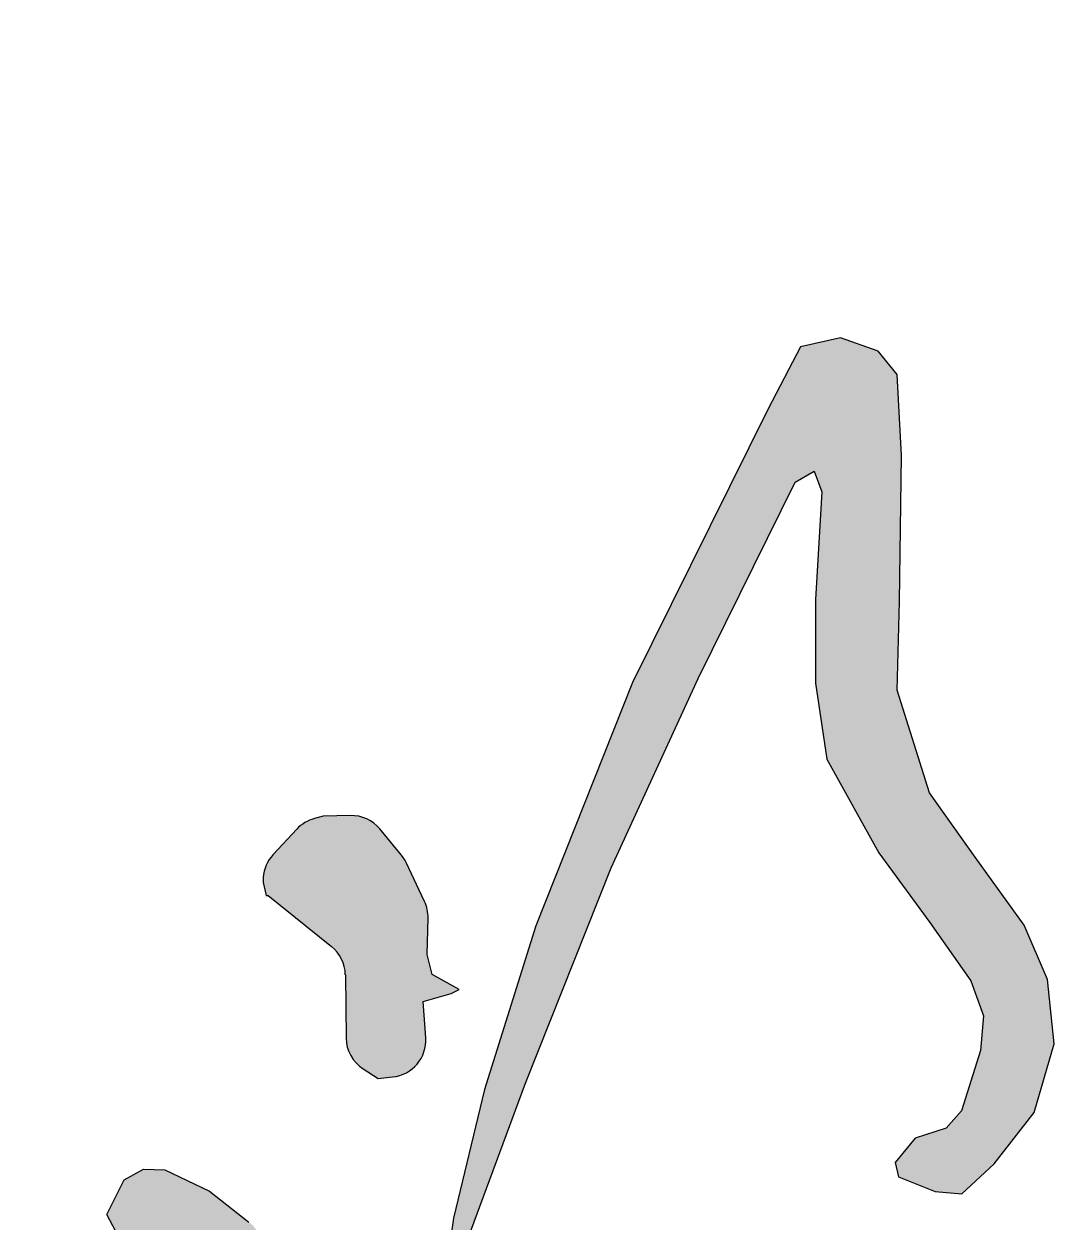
# Model space of a CAD drawing. Extents: x 1680110 to 4798266, y 269661 to 1249705.
# Drawn here: x 2475298 to 2475891, y 532339 to 533029 of the extents above; entities that cross this region are included whole.
import ezdxf

# ---------------------------------------------------------------- set-up
doc = ezdxf.new("R2010")
doc.units = 0
doc.header["$LTSCALE"] = 1000
doc.header["$MEASUREMENT"] = 0
doc.layers.add('签名', color=7, linetype='Continuous')

msp = doc.modelspace()

# ---------------------------------------------------------------- hatches: boundary and pattern name
at = {"layer": '签名'}
h = msp.add_hatch(color=4, dxfattribs=at)
h.paths.add_polyline_path([(2475159.7, 532958.04), (2475186.8, 532954.39), (2475201.9, 532948.67), (2475214.41, 532941.9), (2475218.58, 532933.57), (2475219.62, 532923.68), (2475220.14, 532914.83), (2475220.14, 532912.75), (2475224.83, 532916.92), (2475231.6, 532927.33), (2475239.42, 532939.3), (2475236.29, 532952.83), (2475232.64, 532958.3, 0.161293), (2475211.58, 532974.74), (2475202.95, 532977.82), (2475169.6, 532987.71), (2475125.26, 532998.55, -0.055927), (2475116.36, 533001.81), (2475097.38, 533011.29, -0.036786), (2475092.01, 533014.49), (2475081.35, 533021.94, 0.116967), (2475063.12, 533029.17, 0.125161), (2475061.06, 533028.79), (2475050.1, 533023.78, 0.089225), (2475048.87, 533022.92, -0.045924), (2475049.47, 533023.42), (2475042.86, 533018.88, 0.195275), (2475041.1, 533016.21), (2475040.41, 533012.77, 0.293872), (2475042.09, 533008.49), (2475049.25, 533003.32), (2475056.54, 533000.72), (2475064.36, 532992.91), (2475067.02, 532974.31, 0.040442), (2475066.96, 532973.62, 0.74192), (2475074.75, 532971.27), (2475077.38, 532975.22), (2475088.85, 532978.86), (2475100.31, 532976.78), (2475109.16, 532970.53), (2475119.14, 532961.99, 0.146226), (2475121.36, 532961), (2475140.42, 532958.56)])
h.paths.add_polyline_path([(2475475.03, 532497.4, -0.224051), (2475482.96, 532481.09), (2475483.38, 532444.56, 0.252735), (2475493.18, 532426.91), (2475501.88, 532421.34), (2475510.23, 532422.17, 0.405395), (2475529.31, 532444.79), (2475527.85, 532465.74), (2475544.01, 532470.36), (2475548.63, 532472.66), (2475533.05, 532481.31), (2475530.16, 532492.84), (2475530.63, 532513.79, 0.116113), (2475528.61, 532523.32), (2475518.03, 532545.77, 0.062977), (2475515.18, 532550.27), (2475502.84, 532565.16, 0.230474), (2475485.91, 532572.85), (2475470.14, 532572.42), (2475465.13, 532571.11, 0.141943), (2475454.98, 532565.03), (2475441.33, 532550.37, 0.175293), (2475435.67, 532537.07), (2475435.52, 532534.36), (2475437.25, 532526.87), (2475438.4, 532526.87)])
h.paths.add_polyline_path([(2475441.45, 532310.51, 0.097987), (2475439.39, 532318.49), (2475433.39, 532330.99, 0.115547), (2475427.31, 532338.54), (2475404.62, 532356.25), (2475378.84, 532368.72), (2475366.54, 532368.95), (2475355.55, 532362.9), (2475345.57, 532342.96), (2475354.15, 532326.47, 0.112428), (2475360.25, 532319.28), (2475373.02, 532309.72), (2475384.22, 532302.59, -0.190711), (2475393.4, 532289.94), (2475402.69, 532253.64, -0.218827), (2475399.51, 532236.18), (2475384.66, 532214.98), (2475389.32, 532208.25, 0.115033), (2475396.48, 532201.77), (2475409.13, 532194.75, 0.14431), (2475420.85, 532192.13), (2475427.08, 532192.54), (2475434.25, 532208.31, 0.064737), (2475435.86, 532213.55), (2475442.58, 532253.1, 0.042109), (2475442.88, 532256.66), (2475442.88, 532285.62)])
h.paths.add_polyline_path([(2475243.05, 531804.6, 0.133698), (2475245.66, 531808.22), (2475250.25, 531820.53), (2475249.76, 531834), (2475249.76, 531839.14), (2475245.59, 531841.59), (2475236.28, 531842.08), (2475219.13, 531841.83), (2475211.23, 531842.59, -0.296761), (2475203.97, 531848.36), (2475202.23, 531853.59), (2475198.06, 531853.59), (2475194.2, 531847.6, -0.111035), (2475191.54, 531844.99), (2475186.06, 531841.59), (2475176.41, 531830.92, -0.159662), (2475171.81, 531828.3), (2475164.98, 531826.9), (2475147.83, 531828.37), (2475147.64, 531827.47), (2475147.25, 531819.24), (2475148.03, 531812.19), (2475153.91, 531805.93), (2475162.93, 531796.92), (2475168.02, 531797.31), (2475173.12, 531801.23), (2475177.43, 531799.66), (2475181.74, 531794.18), (2475183.31, 531785.56), (2475182.2, 531764.25, 0.22558), (2475184.99, 531757.5), (2475194.67, 531748.75), (2475198.98, 531749.54), (2475208.78, 531762.46), (2475220.22, 531772.75, 0.121444), (2475222.51, 531776.11), (2475227.96, 531790.83, -0.134274), (2475230.57, 531794.47)])
msp.add_hatch(color=4, dxfattribs=at).paths.add_polyline_path([(2475726.75, 532807.24), (2475648.57, 532649.64), (2475592.77, 532509.27), (2475563.27, 532415.01), (2475545.34, 532340.76), (2475540.21, 532305.56), (2475542.77, 532304.28), (2475546.59, 532309.86), (2475586.83, 532418.67), (2475636.16, 532542.81), (2475686.43, 532651.84), (2475742.16, 532765.03), (2475753.12, 532771.42), (2475757.69, 532759.55), (2475754.03, 532697.48), (2475754.03, 532649.1), (2475760.43, 532605.29), (2475790.57, 532551.43), (2475819.8, 532511.27), (2475843.56, 532477.5), (2475850.86, 532457.42), (2475849.04, 532437.34), (2475838.07, 532402.65), (2475829.3, 532392.73), (2475811.36, 532386.97), (2475799.83, 532372.89), (2475801.75, 532364.57), (2475822.93, 532356.16), (2475838.3, 532354.88), (2475856.88, 532372.16), (2475879.94, 532401.6), (2475891.47, 532441.29), (2475887.63, 532478.41), (2475874.17, 532509.77), (2475845.99, 532548.82), (2475819.73, 532585.94), (2475801.1, 532645.09), (2475802.38, 532696.29), (2475803.62, 532780.35), (2475801.06, 532827.08), (2475790.17, 532840.52), (2475768.39, 532848.2), (2475745.33, 532843.08)])

# ---------------------------------------------------------------- linework, layer by layer
at = {"layer": '签名', "color": 4}
for p, q in [((2475745.33, 532843.08, -2124.5), (2475726.75, 532807.24, -2124.5)), ((2475768.39, 532848.2, -2124.5), (2475745.33, 532843.08, -2124.5)), ((2475790.17, 532840.52, -2124.5), (2475768.39, 532848.2, -2124.5)), ((2475801.06, 532827.08, -2124.5), (2475790.17, 532840.52, -2124.5)), ((2475803.62, 532780.35, -2124.5), (2475801.06, 532827.08, -2124.5)), ((2475726.75, 532807.24, -2124.5), (2475648.57, 532649.64, -2124.5)), ((2475802.38, 532696.29, -2124.5), (2475803.62, 532780.35, -2124.5)), ((2475742.16, 532765.03, -2124.5), (2475753.12, 532771.42, -2124.5)), ((2475753.12, 532771.42, -2124.5), (2475757.69, 532759.55, -2124.5)), ((2475686.43, 532651.84, -2124.5), (2475742.16, 532765.03, -2124.5)), ((2475757.69, 532759.55, -2124.5), (2475754.03, 532697.48, -2124.5)), ((2475754.03, 532697.48, -2124.5), (2475754.03, 532649.1, -2124.5)), ((2475801.1, 532645.09, -2124.5), (2475802.38, 532696.29, -2124.5)), ((2475648.57, 532649.64, -2124.5), (2475592.77, 532509.27, -2124.5)), ((2475636.16, 532542.81, -2124.5), (2475686.43, 532651.84, -2124.5)), ((2475754.03, 532649.1, -2124.5), (2475760.43, 532605.29, -2124.5)), ((2475819.73, 532585.94, -2124.5), (2475801.1, 532645.09, -2124.5)), ((2475760.43, 532605.29, -2124.5), (2475790.57, 532551.43, -2124.5)), ((2475845.99, 532548.82, -2124.5), (2475819.73, 532585.94, -2124.5)), ((2475470.14, 532572.42, -2124.5), (2475465.13, 532571.11, -2124.5)), ((2475485.91, 532572.85, -2124.5), (2475470.14, 532572.42, -2124.5)), ((2475454.98, 532565.03, -2124.5), (2475441.33, 532550.37, -2124.5)), ((2475515.18, 532550.27, -2124.5), (2475502.84, 532565.16, -2124.5)), ((2475528.61, 532523.32, -2124.5), (2475518.03, 532545.77, -2124.5)), ((2475790.57, 532551.43, -2124.5), (2475819.8, 532511.27, -2124.5)), ((2475874.17, 532509.77, -2124.5), (2475845.99, 532548.82, -2124.5)), ((2475586.83, 532418.67, -2124.5), (2475636.16, 532542.81, -2124.5)), ((2475435.67, 532537.07, -2124.5), (2475435.52, 532534.36, -2124.5)), ((2475435.52, 532534.36, -2124.5), (2475437.25, 532526.87, -2124.5)), ((2475437.25, 532526.87, -2124.5), (2475438.4, 532526.87, -2124.5)), ((2475438.4, 532526.87, -2124.5), (2475475.03, 532497.4, -2124.5)), ((2475530.16, 532492.84, -2124.5), (2475530.63, 532513.79, -2124.5)), ((2475819.8, 532511.27, -2124.5), (2475843.56, 532477.5, -2124.5)), ((2475592.77, 532509.27, -2124.5), (2475563.27, 532415.01, -2124.5)), ((2475887.63, 532478.41, -2124.5), (2475874.17, 532509.77, -2124.5)), ((2475533.05, 532481.31, -2124.5), (2475530.16, 532492.84, -2124.5)), ((2475482.96, 532481.09, -2124.5), (2475483.38, 532444.56, -2124.5)), ((2475548.63, 532472.66, -2124.5), (2475533.05, 532481.31, -2124.5)), ((2475843.56, 532477.5, -2124.5), (2475850.86, 532457.42, -2124.5)), ((2475891.47, 532441.29, -2124.5), (2475887.63, 532478.41, -2124.5)), ((2475527.85, 532465.74, -2124.5), (2475544.01, 532470.36, -2124.5)), ((2475544.01, 532470.36, -2124.5), (2475548.63, 532472.66, -2124.5)), ((2475529.31, 532444.79, -2124.5), (2475527.85, 532465.74, -2124.5)), ((2475850.86, 532457.42, -2124.5), (2475849.04, 532437.34, -2124.5)), ((2475849.04, 532437.34, -2124.5), (2475838.07, 532402.65, -2124.5)), ((2475879.94, 532401.6, -2124.5), (2475891.47, 532441.29, -2124.5)), ((2475493.18, 532426.91, -2124.5), (2475501.88, 532421.34, -2124.5)), ((2475501.88, 532421.34, -2124.5), (2475510.23, 532422.17, -2124.5)), ((2475563.27, 532415.01, -2124.5), (2475545.34, 532340.76, -2124.5)), ((2475546.59, 532309.86, -2124.5), (2475586.83, 532418.67, -2124.5)), ((2475838.07, 532402.65, -2124.5), (2475829.3, 532392.73, -2124.5)), ((2475856.88, 532372.16, -2124.5), (2475879.94, 532401.6, -2124.5)), ((2475811.36, 532386.97, -2124.5), (2475799.83, 532372.89, -2124.5)), ((2475829.3, 532392.73, -2124.5), (2475811.36, 532386.97, -2124.5)), ((2475799.83, 532372.89, -2124.5), (2475801.75, 532364.57, -2124.5)), ((2475355.55, 532362.9, -2124.5), (2475366.54, 532368.95, -2124.5)), ((2475366.54, 532368.95, -2124.5), (2475378.84, 532368.72, -2124.5)), ((2475378.84, 532368.72, -2124.5), (2475404.62, 532356.25, -2124.5)), ((2475838.3, 532354.88, -2124.5), (2475856.88, 532372.16, -2124.5)), ((2475345.57, 532342.96, -2124.5), (2475355.55, 532362.9, -2124.5)), ((2475801.75, 532364.57, -2124.5), (2475822.93, 532356.16, -2124.5)), ((2475404.62, 532356.25, -2124.5), (2475427.31, 532338.54, -2124.5)), ((2475822.93, 532356.16, -2124.5), (2475838.3, 532354.88, -2124.5)), ((2475354.15, 532326.47, -2124.5), (2475345.57, 532342.96, -2124.5)), ((2475545.34, 532340.76, -2124.5), (2475540.21, 532305.56, -2124.5))]:
    msp.add_line(p, q, dxfattribs=at)
for centre, start, end in [((2475470.53, 532550.56, -2124.5), 104.73253, 137.0476), ((2475486.48, 532551.61, -2124.5), 39.63276, 91.54694), ((2475456.88, 532535.89, -2124.5), 137.0476, 176.81768), ((2475498.81, 532536.72, -2124.5), 25.21844, 39.63276), ((2475509.39, 532514.27, -2124.5), 358.72597, 25.21844), ((2475461.71, 532480.85, -2124.5), 0.66672, 51.18112), ((2475504.62, 532444.8, -2124.5), 180.66672, 237.40116), ((2475508.12, 532443.31, -2124.5), 275.70614, 3.97561)]:
    msp.add_arc(centre, 21.24, start, end, dxfattribs=at)

doc.saveas('drawing.dxf')
